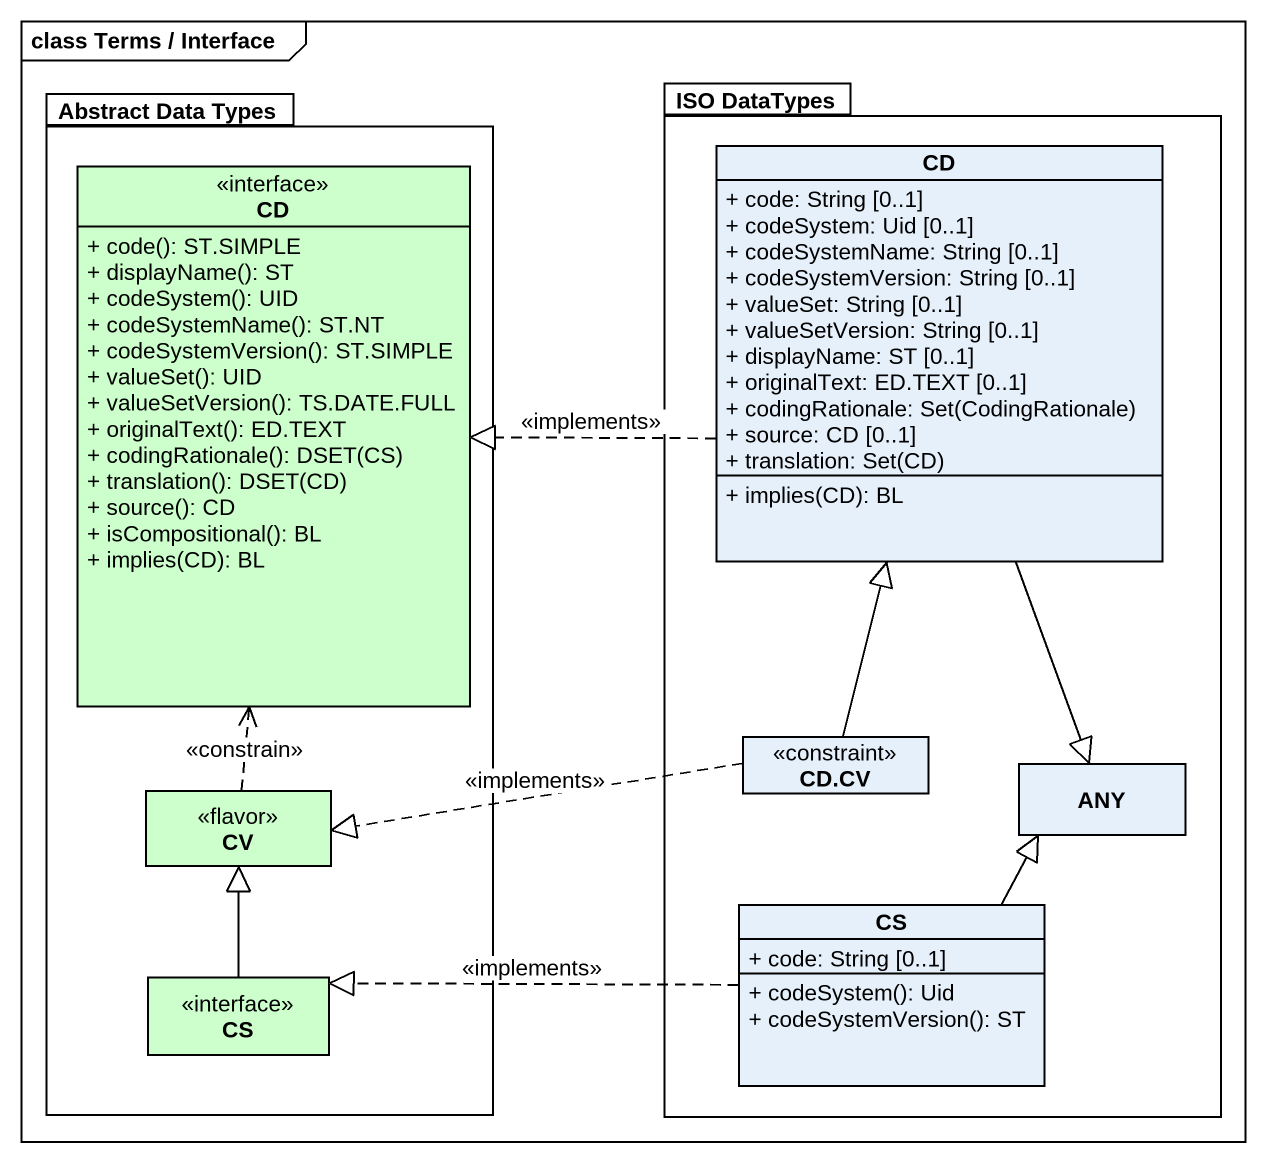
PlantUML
@startuml
mainframe class Terms / Interface
hide circle
hide empty members
skinparam classAttributeIconSize 0
package "Abstract Data Types" as Abstract_Data_Types #FFFFFF {
  class CD <<interface>> #CCFFCC {
    + code(): ST.SIMPLE
    + displayName(): ST
    + codeSystem(): UID
    + codeSystemName(): ST.NT
    + codeSystemVersion(): ST.SIMPLE
    + valueSet(): UID
    + valueSetVersion(): TS.DATE.FULL
    + originalText(): ED.TEXT
    + codingRationale(): DSET(CS)
    + translation(): DSET(CD)
    + source(): CD
    + isCompositional(): BL
    + implies(CD): BL
  }
  class CV <<flavor>> #CCFFCC
  class "CS" as CS_2 <<interface>> #CCFFCC
}
package "ISO DataTypes" as ISO_DataTypes #FFFFFF {
  class "CD" as CD_2 {
    + code: String [0..1]
    + codeSystem: Uid [0..1]
    + codeSystemName: String [0..1]
    + codeSystemVersion: String [0..1]
    + valueSet: String [0..1]
    + valueSetVersion: String [0..1]
    + displayName: ST [0..1]
    + originalText: ED.TEXT [0..1]
    {field} + codingRationale: Set(CodingRationale)
    + source: CD [0..1]
    {field} + translation: Set(CD)
    + implies(CD): BL
  }
  class "CD.CV" as CD_CV <<constraint>>
  class ANY
  class CS {
    + code: String [0..1]
    + codeSystem(): Uid
    + codeSystemVersion(): ST
  }
}
CD_2 .left.|> CD : <<implements>>
CD_2 --|> ANY
CD_CV -up-|> CD_2
CD_CV .left.|> CV : <<implements>>
CV .up.> CD : <<constrain>>
CS -up-|> ANY
CS .left.|> CS_2 : <<implements>>
CS_2 -up-|> CV
@enduml
